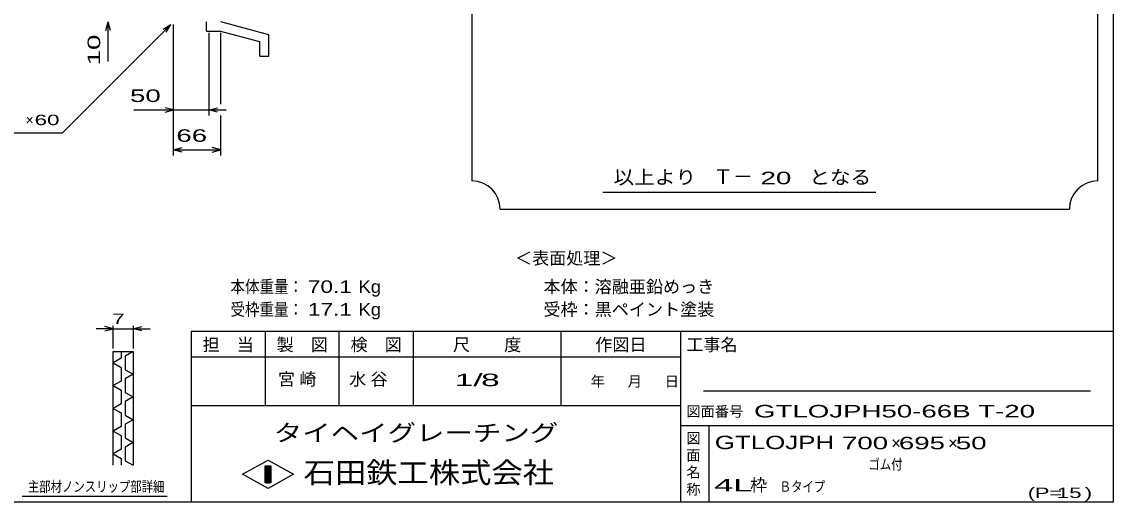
# Model space of a CAD drawing. Units: millimetres, scale not verified. Extents: x -1456 to 1385, y -1026 to 843.
# Drawn here: x -149 to 1385, y -917 to -242 of the extents above; entities that cross this region are included whole.
import ezdxf
from ezdxf.enums import TextEntityAlignment as Align

# ---------------------------------------------------------------- set-up
doc = ezdxf.new("R2010")
doc.units = ezdxf.units.MM
doc.header["$LTSCALE"] = 8
for name, color, linetype, lineweight in [('0_2', 150, 'Continuous', 25), ('19', 6, 'Continuous', 25), ('22', 4, 'Continuous', 25), ('24', 2, 'Continuous', 25), ('32', 4, 'Continuous', 25)]:
    doc.layers.add(name, color=color, linetype=linetype, lineweight=lineweight)
doc.styles.add('ベクトル', font='')
doc.styles.get('ベクトル').set_extended_font_data('ベクトル')

msp = doc.modelspace()

# ---------------------------------------------------------------- linework, layer by layer
at = {"layer": '0_2'}
for p, q in [((1384.8, 842.8), (1384.8, -917.2)), ((1384.8, -677.2), (88.8, -677.2)), ((88.8, -677.2), (88.8, -917.2)), ((192.8, -677.2), (192.8, -781.2)), ((296.8, -781.2), (296.8, -677.2)), ((400.8, -677.2), (400.8, -781.2)), ((608.8, -781.2), (608.8, -677.2)), ((776.8, -677.2), (776.8, -917.2)), ((776.8, -713.2), (88.8, -713.2)), ((1352.8, -761.2), (808.8, -761.2)), ((88.8, -781.2), (776.8, -781.2)), ((776.8, -809.2), (1384.8, -809.2)), ((816.8, -917.2), (816.8, -809.2)), ((160.8, -878), (196.8, -858)), ((196.8, -858), (232.8, -878)), ((192.8, -866), (200.8, -866)), ((192.8, -890), (192.8, -866)), ((192.8, -866), (194.4, -866)), ((194.4, -866), (194.4, -890)), ((196, -890), (196, -866)), ((196, -866), (197.6, -866)), ((197.6, -866), (197.6, -890)), ((199.2, -890), (199.2, -866)), ((199.2, -866), (200.8, -866)), ((200.8, -866), (200.8, -890)), ((200.8, -866), (200.8, -890)), ((196.8, -898), (160.8, -878)), ((232.8, -878), (196.8, -898)), ((200.8, -890), (192.8, -890)), ((194.4, -890), (196, -890)), ((197.6, -890), (199.2, -890)), ((1384.8, -917.2), (-1383.2, -917.2))]:
    msp.add_line(p, q, dxfattribs=at)
at = {"layer": '19'}
for p, q in [((110.5, -254.5), (110.5, -241.5)), ((198.1, -259.6), (130.5, -241.5)), ((110.5, -254.5), (128.8, -254.5)), ((185.1, -269.6), (128.8, -254.5)), ((198.1, -289.6), (198.1, -259.6)), ((185.1, -289.6), (185.1, -269.6)), ((185.1, -289.6), (198.1, -289.6))]:
    msp.add_line(p, q, dxfattribs=at)
at = {"layer": '22'}
for p, q in [((-31.2, -253.5), (-28, -241.5)), ((-24.8, -253.5), (-28, -241.5)), ((-28, -297.5), (-28, -241.5)), ((-92, -397.5), (60, -245.5)), ((49.6, -251.9), (60, -245.5)), ((53.6, -255.9), (60, -245.5)), ((64, -373.5), (64, -245.5)), ((64, -429.5), (64, -245.5)), ((114, -373.5), (114, -256.9)), ((130.5, -357.5), (130.5, -256.9)), ((8, -365.5), (64, -365.5)), ((64, -365.5), (52, -362.3)), ((52, -368.7), (64, -365.5)), ((64, -365.5), (114, -365.5)), ((114, -365.5), (126, -362.3)), ((126, -368.7), (114, -365.5)), ((114, -365.5), (138, -365.5)), ((130.5, -429.5), (130.5, -373.5)), ((-252, -397.5), (-92, -397.5)), ((64, -421.5), (76, -418.3)), ((76, -424.7), (64, -421.5)), ((64, -421.5), (130.5, -421.5)), ((130.5, -421.5), (118.5, -418.3)), ((118.5, -424.7), (130.5, -421.5))]:
    msp.add_line(p, q, dxfattribs=at)
at = {"layer": '24', "color": 4}
for p, q in [((483.2, 774.8), (483.2, -465.2)), ((1363.2, -465.2), (1363.2, 774.8)), ((667.2, -481.2), (1051.2, -481.2)), ((523.2, -505.2), (1323.2, -505.2))]:
    msp.add_line(p, q, dxfattribs=at)
for centre, start, end in [((483.2, -505.2), 0, 90), ((1363.2, -505.2), 90, 180)]:
    msp.add_arc(centre, 40, start, end, dxfattribs=at)
at = {"layer": '32'}
for p, q in [((-20.8, -673.2), (-44.8, -673.2)), ((-20.8, -673.2), (-32.8, -670)), ((-32.8, -676.4), (-20.8, -673.2)), ((-20.8, -701.2), (-20.8, -669.2)), ((-20.8, -673.2), (7.2, -673.2)), ((7.2, -669.2), (7.2, -701.2)), ((7.2, -673.2), (19.2, -670)), ((19.2, -676.4), (7.2, -673.2)), ((7.2, -673.2), (31.2, -673.2)), ((-20.8, -705.2), (7.2, -705.2)), ((-20.8, -865.2), (-20.8, -705.2)), ((-9.6, -705.2), (-9.6, -714.8)), ((7.2, -705.2), (-4, -711.6)), ((7.2, -705.2), (7.2, -865.2)), ((-9.6, -714.8), (-20.8, -721.2)), ((-4, -711.6), (-4, -730.8)), ((-20.8, -721.2), (-9.6, -727.6)), ((-9.6, -727.6), (-9.6, -746.8)), ((-4, -730.8), (7.2, -737.2)), ((-9.6, -746.8), (-20.8, -753.2)), ((7.2, -737.2), (-4, -743.6)), ((-4, -743.6), (-4, -762.8)), ((-20.8, -753.2), (-9.6, -759.6)), ((-9.6, -759.6), (-9.6, -778.8)), ((-4, -762.8), (7.2, -769.2)), ((-9.6, -778.8), (-20.8, -785.2)), ((7.2, -769.2), (-4, -775.6)), ((-4, -775.6), (-4, -794.8)), ((-20.8, -785.2), (-9.6, -791.6)), ((-9.6, -791.6), (-9.6, -810.8)), ((-4, -794.8), (7.2, -801.2)), ((-9.6, -810.8), (-20.8, -817.2)), ((7.2, -801.2), (-4, -807.6)), ((-4, -807.6), (-4, -826.8)), ((-20.8, -817.2), (-9.6, -823.6)), ((-9.6, -823.6), (-9.6, -842.8)), ((-4, -826.8), (7.2, -833.2)), ((-9.6, -842.8), (-20.8, -849.2)), ((7.2, -833.2), (-4, -839.6)), ((-4, -839.6), (-4, -858.8)), ((-20.8, -849.2), (-9.6, -855.6)), ((-9.6, -855.6), (-9.6, -865.2)), ((-4, -858.8), (7.2, -865.2)), ((55.2, -909.2), (-148.8, -909.2))]:
    msp.add_line(p, q, dxfattribs=at)

# ---------------------------------------------------------------- texts
at = {"layer": '0_2', "style": 'ベクトル'}
for s, height, p in [('担\u3000当', 17.6, (104.8, -695.6)), ('製\u3000図', 17.6, (208.8, -695.6)), ('検\u3000図', 17.6, (312.8, -695.6)), ('尺\u3000\u3000度', 17.6, (456.8, -695.6)), ('作図日', 17.6, (656.8, -695.6)), ('工事名', 17.6, (784.8, -695.6)), ('年', 14.7, (650.4, -747.2)), ('月', 14.7, (702.4, -747.2)), ('日', 14.7, (754.4, -747.2)), ('図面番号', 14.66, (784.8, -789.6)), ('図', 14.7, (784.8, -827.2)), ('面', 14.7, (784.8, -851.2)), ('名', 14.7, (784.8, -875.2)), ('称', 14.7, (784.8, -899.2))]:
    msp.add_text(s, height=height, dxfattribs=at).set_placement(p, align=Align.MIDDLE_LEFT)
at = {"layer": '0_2', "color": 222, "style": 'ベクトル'}
for s, height, width, p in [('タイヘイグレーチング', 23.46, 1.25, (204.8, -819.6)), ('石田鉄工株式会社', 29.33, 1.1, (246.8, -875.6))]:
    msp.add_text(s, height=height, dxfattribs=dict(at, width=width)).set_placement(p, align=Align.MIDDLE_LEFT)
at = {"layer": '22', "color": 2, "style": 'ベクトル', "width": 1.65}
msp.add_text(' 10 ', height=17.6, rotation=90, dxfattribs=at).set_placement((-48, -313.5), align=Align.MIDDLE_LEFT)
at = {"layer": '22', "color": 2, "style": 'ベクトル'}
for s, height, width, p in [(' 50 ', 17.6, 1.65, (-8, -345.5)), (' 60 ', 14.66, 1.6, (-140, -379.5)), (' 66 ', 17.6, 1.65, (57.2, -401.5)), ('本体重量：', 17.6, 0.85, (144, -614)), (' 70.1', 17.6, 1.35, (244, -614)), ('Kg', 17.6, 1.1, (324, -614)), ('受枠重量：', 17.6, 0.85, (144, -646)), (' 17.1', 17.6, 1.35, (244, -646)), ('Kg', 17.6, 1.1, (324, -646)), ('1/', 17.6, 2, (459.2, -745.2)), (' 8 ', 17.6, 2, (483.2, -745.2)), ('GTLOJPH50-66B T-20               ', 17.6, 1.65, (880, -789.2)), ('GTLOJPH', 18.77, 1.45, (824.8, -833.2)), (' 700 ', 17.6, 1.65, (992.8, -834)), (' 695 ', 17.6, 1.65, (1072.8, -834)), (' 50 ', 17.6, 1.65, (1152.8, -834)), ('ゴム付', 14.66, 0.8, (1040.8, -864)), ('4L', 17.6, 2.05, (824, -893.2)), ('Ｂタイプ', 14.66, 0.8, (916, -895.2)), ('(P=', 14.66, 1.55, (1264.8, -904)), (' 15 ', 14.66, 1.6, (1296.8, -904)), (')', 14.7, 1.6, (1344.8, -904))]:
    msp.add_text(s, height=height, dxfattribs=dict(at, width=width)).set_placement(p, align=Align.MIDDLE_LEFT)
for s, height, p in [('×', 14.7, (-144, -379.5)), ('＜表面処理＞', 17.6, (544, -574)), ('本体：', 17.6, (584, -614)), ('溶融亜鉛めっき', 17.6, (656, -614)), ('受枠：', 17.6, (584, -646)), ('黒ペイント塗装', 17.6, (656, -646)), ('×', 17.6, (1072.8, -834)), ('×', 17.6, (1152.8, -834)), ('枠', 17.6, (874.4, -893.2))]:
    msp.add_text(s, height=height, dxfattribs=at).set_placement(p, align=Align.MIDDLE_LEFT)
at = {"layer": '22', "color": 2, "char_height": 17.6, "attachment_point": 4, "style": 'ベクトル'}
for s, insert in [('\\T1.25;宮崎\u3000', (210.8, -745.2)), ('\\T1.25;水谷\u3000', (310.8, -745.2))]:
    msp.add_mtext(s, dxfattribs=dict(at, insert=insert))
at = {"layer": '24', "style": 'ベクトル'}
for s, height, width, p in [('以上より\u3000', 19.35, 1.1, (682.4, -460)), (' 20 ', 17.6, 1.65, (878.4, -461.2)), ('となる', 19.35, 1.1, (957.6, -460))]:
    msp.add_text(s, height=height, dxfattribs=dict(at, width=width)).set_placement(p, align=Align.MIDDLE_LEFT)
msp.add_text('Ｔ－', height=20.53, dxfattribs=at).set_placement((822.4, -459.2), align=Align.MIDDLE_LEFT)
at = {"layer": '32', "color": 2, "style": 'ベクトル'}
for s, width, p in [(' 7 ', 1.6, (-30.8, -659.2)), ('主部材ノンスリップ部詳細', 0.8, (-140.8, -895.2))]:
    msp.add_text(s, height=14.66, dxfattribs=dict(at, width=width)).set_placement(p, align=Align.MIDDLE_LEFT)

doc.saveas('drawing.dxf')
